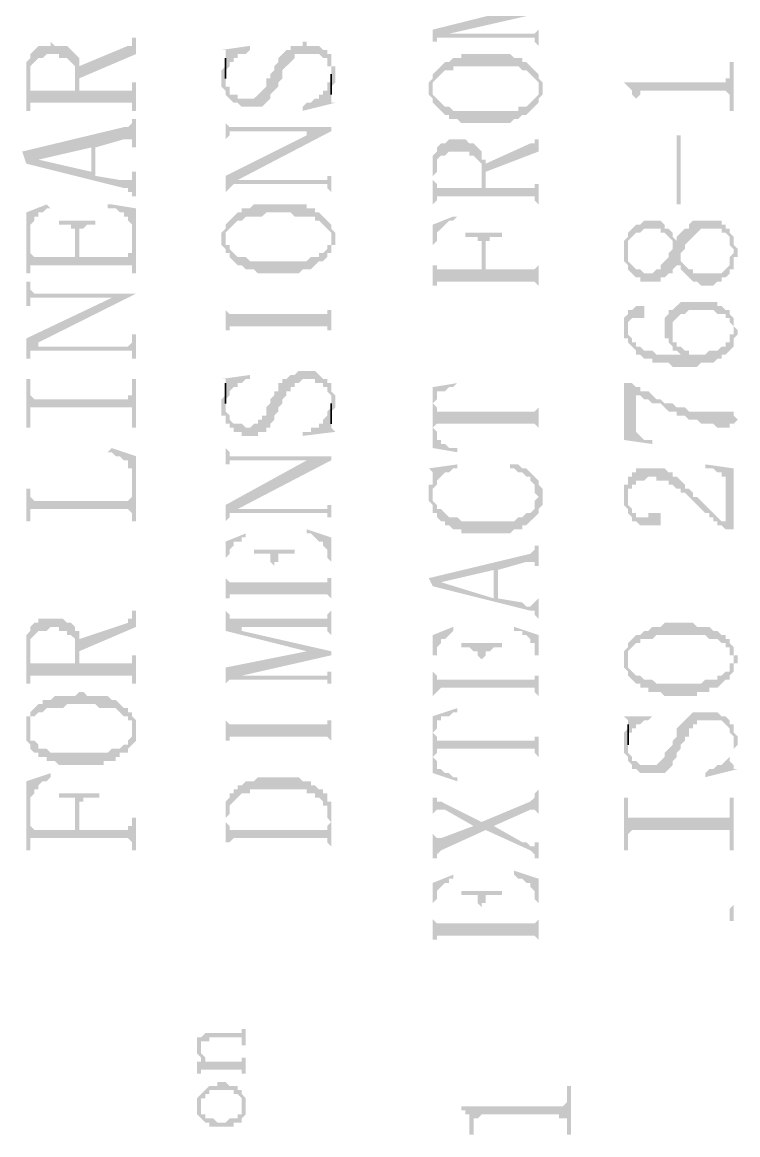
# Model space of a CAD drawing. Header units: inches. Extents: x 3613 to 8393, y -2205 to -794.
# Drawn here: x 5766.15 to 5774.1, y -1851.79 to -1839.43 of the extents above; entities that cross this region are included whole.
import ezdxf

# ---------------------------------------------------------------- set-up
doc = ezdxf.new("R2010")
doc.units = ezdxf.units.IN
doc.header["$MEASUREMENT"] = 0

msp = doc.modelspace()

# ---------------------------------------------------------------- hatches: boundary and pattern name
at = {"transparency": 33554559}
for points in [[(5770.713, -1839.512), (5770.713, -1839.692), (5770.713, -1839.647), (5770.758, -1839.647), (5770.758, -1839.602), (5770.804, -1839.602), (5770.894, -1839.557), (5771.887, -1839.331), (5771.616, -1839.286)], [(5770.804, -1839.602), (5771.842, -1839.602), (5771.842, -1839.647), (5771.842, -1839.647), (5771.887, -1839.692), (5771.887, -1839.467), (5771.887, -1839.512), (5771.887, -1839.512), (5771.842, -1839.557), (5770.894, -1839.557)], [(5766.2, -1840.008), (5766.2, -1840.414), (5766.245, -1840.414), (5766.245, -1839.963), (5766.245, -1839.918), (5766.29, -1839.873), (5766.29, -1839.873), (5766.335, -1839.828), (5766.381, -1839.828), (5766.426, -1839.783), (5766.561, -1839.783), (5766.561, -1839.828), (5766.651, -1839.828), (5766.696, -1839.873), (5766.696, -1839.873), (5766.742, -1839.918), (5766.742, -1840.189), (5766.787, -1839.828), (5766.742, -1839.783), (5766.742, -1839.783), (5766.696, -1839.738), (5766.696, -1839.738), (5766.651, -1839.692), (5766.516, -1839.692), (5766.471, -1839.647), (5766.471, -1839.692), (5766.335, -1839.692), (5766.29, -1839.738), (5766.29, -1839.738), (5766.245, -1839.783), (5766.245, -1839.828), (5766.2, -1839.873), (5766.2, -1839.963)], [(5766.787, -1839.918), (5766.787, -1840.053), (5767.419, -1839.783), (5767.419, -1839.602), (5767.373, -1839.602), (5767.373, -1839.647), (5767.373, -1839.692), (5767.328, -1839.692)], [(5768.366, -1840.053), (5768.366, -1840.144), (5768.412, -1840.189), (5768.412, -1840.234), (5768.412, -1840.234), (5768.457, -1840.279), (5768.457, -1840.279), (5768.502, -1840.324), (5768.547, -1840.324), (5768.592, -1840.369), (5768.818, -1840.369), (5768.863, -1840.324), (5768.863, -1840.324), (5768.908, -1840.279), (5768.908, -1840.234), (5768.953, -1840.189), (5768.953, -1840.189), (5768.998, -1840.144), (5768.998, -1840.099), (5769.043, -1840.053), (5769.043, -1839.963), (5769.088, -1839.918), (5769.088, -1839.918), (5769.134, -1839.873), (5769.134, -1839.873), (5769.179, -1839.828), (5769.179, -1839.783), (5769.45, -1839.783), (5769.495, -1839.828), (5769.54, -1839.828), (5769.54, -1839.918), (5769.585, -1839.918), (5769.585, -1840.189), (5769.585, -1840.144), (5769.585, -1840.144), (5769.63, -1840.099), (5769.63, -1840.008), (5769.63, -1839.918), (5769.585, -1839.918), (5769.585, -1839.783), (5769.54, -1839.783), (5769.54, -1839.738), (5769.495, -1839.738), (5769.45, -1839.692), (5769.314, -1839.692), (5769.314, -1839.647), (5769.269, -1839.647), (5769.269, -1839.692), (5769.134, -1839.692), (5769.134, -1839.738), (5769.088, -1839.738), (5769.043, -1839.783), (5769.043, -1839.783), (5768.998, -1839.828), (5768.998, -1839.873), (5768.953, -1839.918), (5768.953, -1839.963), (5768.908, -1840.008), (5768.908, -1840.053), (5768.863, -1840.053), (5768.863, -1840.144), (5768.818, -1840.189), (5768.818, -1840.189), (5768.773, -1840.234), (5768.773, -1840.234), (5768.727, -1840.279), (5768.547, -1840.279), (5768.547, -1840.234), (5768.457, -1840.234), (5768.457, -1840.144), (5768.412, -1840.144), (5768.412, -1839.873), (5768.412, -1839.918), (5768.412, -1839.918), (5768.366, -1839.963), (5768.366, -1840.008)], [(5768.366, -1839.738), (5768.412, -1839.738), (5768.412, -1839.783), (5768.412, -1839.963), (5768.457, -1839.918), (5768.457, -1839.873), (5768.502, -1839.873), (5768.502, -1839.828), (5768.547, -1839.828), (5768.547, -1839.783), (5768.637, -1839.783), (5768.682, -1839.738), (5768.682, -1839.692)], [(5766.245, -1840.369), (5766.245, -1840.324), (5767.373, -1840.324), (5767.373, -1840.414), (5767.419, -1840.414), (5767.419, -1840.099), (5767.373, -1840.099), (5767.373, -1840.144), (5767.373, -1840.189), (5766.787, -1840.189), (5766.787, -1839.918), (5766.787, -1839.828), (5766.742, -1840.189), (5766.245, -1840.189), (5766.245, -1840.053)], [(5770.713, -1840.008), (5770.713, -1840.189), (5770.713, -1840.144), (5770.713, -1840.099), (5770.758, -1840.053), (5770.758, -1840.053), (5770.804, -1840.008), (5770.804, -1840.008), (5770.849, -1839.963), (5770.939, -1839.963), (5770.939, -1839.918), (5771.661, -1839.918), (5771.706, -1839.963), (5771.751, -1839.963), (5771.796, -1840.008), (5771.796, -1840.008), (5771.842, -1840.053), (5771.842, -1840.053), (5771.887, -1840.099), (5771.887, -1840.189), (5771.887, -1840.008), (5771.842, -1839.963), (5771.842, -1839.963), (5771.796, -1839.918), (5771.796, -1839.918), (5771.751, -1839.873), (5771.706, -1839.873), (5771.706, -1839.828), (5771.616, -1839.828), (5771.571, -1839.783), (5771.029, -1839.783), (5771.029, -1839.828), (5770.939, -1839.828), (5770.894, -1839.873), (5770.849, -1839.873), (5770.804, -1839.918), (5770.804, -1839.918), (5770.758, -1839.963), (5770.758, -1839.963)], [(5772.834, -1840.099), (5772.834, -1840.099), (5772.88, -1840.144), (5772.88, -1840.144), (5772.925, -1840.189), (5772.925, -1840.234), (5772.925, -1840.234), (5772.97, -1840.279), (5772.97, -1840.414), (5772.97, -1840.279), (5773.015, -1840.234), (5773.015, -1840.189), (5773.963, -1840.189), (5774.008, -1840.234), (5774.008, -1840.414), (5774.053, -1840.414), (5774.053, -1839.873), (5774.008, -1839.873), (5774.008, -1839.963), (5774.008, -1840.053), (5773.963, -1840.053), (5773.963, -1840.099), (5773.918, -1840.099)], [(5770.668, -1840.189), (5770.668, -1840.234), (5770.713, -1840.279), (5770.713, -1840.324), (5770.758, -1840.369), (5770.758, -1840.369), (5770.804, -1840.414), (5770.804, -1840.414), (5770.849, -1840.46), (5770.894, -1840.46), (5770.894, -1840.505), (5770.984, -1840.505), (5771.029, -1840.55), (5771.571, -1840.55), (5771.616, -1840.505), (5771.661, -1840.505), (5771.706, -1840.46), (5771.751, -1840.46), (5771.796, -1840.414), (5771.796, -1840.414), (5771.842, -1840.369), (5771.842, -1840.369), (5771.887, -1840.324), (5771.887, -1840.279), (5771.887, -1840.279), (5771.932, -1840.234), (5771.932, -1840.189), (5771.932, -1840.099), (5771.887, -1840.053), (5771.887, -1840.008), (5771.887, -1840.189), (5771.887, -1840.234), (5771.842, -1840.279), (5771.842, -1840.279), (5771.796, -1840.324), (5771.796, -1840.324), (5771.751, -1840.369), (5771.661, -1840.369), (5771.661, -1840.414), (5770.939, -1840.414), (5770.894, -1840.369), (5770.849, -1840.369), (5770.804, -1840.324), (5770.804, -1840.324), (5770.758, -1840.279), (5770.758, -1840.279), (5770.713, -1840.234), (5770.713, -1840.189), (5770.713, -1840.008), (5770.713, -1840.053), (5770.713, -1840.053), (5770.668, -1840.099), (5770.668, -1840.144)], [(5769.269, -1840.369), (5769.269, -1840.414), (5769.63, -1840.324), (5769.585, -1840.324), (5769.585, -1840.279), (5769.585, -1840.099), (5769.54, -1840.099), (5769.54, -1840.189), (5769.495, -1840.189), (5769.495, -1840.234), (5769.45, -1840.234), (5769.45, -1840.279), (5769.404, -1840.279), (5769.359, -1840.324), (5769.314, -1840.324)], [(5766.155, -1840.866), (5766.2, -1841.001), (5766.335, -1840.956), (5766.922, -1840.821), (5766.922, -1841.091), (5766.967, -1840.821), (5767.283, -1840.73), (5767.373, -1840.73), (5767.373, -1840.821), (5767.419, -1840.821), (5767.419, -1840.505), (5767.373, -1840.505), (5767.373, -1840.55), (5767.373, -1840.55), (5767.328, -1840.595), (5767.283, -1840.595)], [(5768.412, -1840.505), (5768.412, -1840.776), (5768.412, -1840.73), (5768.457, -1840.685), (5768.457, -1840.64), (5769.314, -1840.64), (5769.314, -1840.685), (5769.585, -1840.64), (5769.585, -1840.595), (5768.457, -1840.595), (5768.412, -1840.55)], [(5768.412, -1841.137), (5768.412, -1841.362), (5768.412, -1841.317), (5768.457, -1841.272), (5768.457, -1841.272), (5768.502, -1841.227), (5768.547, -1841.182), (5769.585, -1840.64), (5769.314, -1840.685)], [(5771.3, -1841.001), (5771.3, -1841.091), (5771.887, -1840.866), (5771.887, -1840.685), (5771.887, -1840.73), (5771.842, -1840.73), (5771.842, -1840.776), (5771.796, -1840.776)], [(5773.466, -1841.453), (5773.466, -1840.685), (5773.421, -1840.685), (5773.421, -1841.453)], [(5766.2, -1841.001), (5767.283, -1841.272), (5767.328, -1841.272), (5767.328, -1841.317), (5767.373, -1841.317), (5767.373, -1841.362), (5767.419, -1841.362), (5767.419, -1841.091), (5767.373, -1841.091), (5767.373, -1841.137), (5767.373, -1841.182), (5767.238, -1841.182), (5766.967, -1841.137), (5766.967, -1840.821), (5766.922, -1841.091), (5766.335, -1840.956), (5766.335, -1840.956)], [(5770.713, -1841.091), (5770.713, -1841.453), (5770.713, -1841.137), (5770.758, -1841.091), (5770.758, -1841.001), (5770.758, -1840.956), (5770.804, -1840.911), (5770.849, -1840.911), (5770.894, -1840.866), (5771.119, -1840.866), (5771.119, -1840.911), (5771.165, -1840.911), (5771.21, -1840.956), (5771.21, -1840.956), (5771.255, -1841.001), (5771.255, -1841.046), (5771.255, -1841.272), (5771.255, -1840.866), (5771.21, -1840.821), (5771.21, -1840.821), (5771.165, -1840.776), (5771.119, -1840.776), (5771.074, -1840.73), (5770.894, -1840.73), (5770.849, -1840.776), (5770.804, -1840.776), (5770.758, -1840.821), (5770.758, -1840.866), (5770.713, -1840.911), (5770.713, -1841.046)], [(5770.713, -1841.453), (5770.758, -1841.407), (5770.758, -1841.362), (5771.842, -1841.362), (5771.842, -1841.407), (5771.842, -1841.407), (5771.887, -1841.453), (5771.887, -1841.182), (5771.887, -1841.227), (5771.842, -1841.227), (5771.842, -1841.272), (5771.3, -1841.272), (5771.3, -1840.956), (5771.255, -1840.956), (5771.255, -1840.911), (5771.255, -1841.272), (5770.758, -1841.272), (5770.758, -1841.227), (5770.758, -1841.227), (5770.713, -1841.182), (5770.713, -1841.137)], [(5768.502, -1841.227), (5769.54, -1841.227), (5769.54, -1841.272), (5769.54, -1841.272), (5769.585, -1841.317), (5769.585, -1841.362), (5769.585, -1841.091), (5769.585, -1841.137), (5769.54, -1841.137), (5769.54, -1841.182), (5768.547, -1841.182)], [(5766.2, -1841.543), (5766.2, -1842.22), (5766.245, -1842.22), (5766.245, -1841.768), (5766.245, -1841.678), (5766.29, -1841.633), (5766.29, -1841.588), (5766.335, -1841.588), (5766.335, -1841.543), (5766.381, -1841.543), (5766.426, -1841.498), (5766.471, -1841.498), (5766.426, -1841.453)], [(5767.103, -1841.453), (5767.103, -1841.498), (5767.193, -1841.498), (5767.238, -1841.543), (5767.283, -1841.543), (5767.283, -1841.588), (5767.328, -1841.588), (5767.328, -1841.633), (5767.373, -1841.678), (5767.373, -1842.22), (5767.419, -1842.22), (5767.419, -1841.498), (5767.148, -1841.453)], [(5768.412, -1841.678), (5768.412, -1841.814), (5768.412, -1841.768), (5768.412, -1841.768), (5768.457, -1841.723), (5768.457, -1841.723), (5768.502, -1841.678), (5768.502, -1841.678), (5768.547, -1841.633), (5768.592, -1841.633), (5768.637, -1841.588), (5768.818, -1841.588), (5768.863, -1841.543), (5769.134, -1841.543), (5769.179, -1841.588), (5769.404, -1841.588), (5769.404, -1841.633), (5769.45, -1841.633), (5769.495, -1841.678), (5769.495, -1841.678), (5769.54, -1841.723), (5769.54, -1841.723), (5769.585, -1841.768), (5769.585, -1841.814), (5769.585, -1841.678), (5769.54, -1841.633), (5769.54, -1841.633), (5769.495, -1841.588), (5769.495, -1841.588), (5769.45, -1841.543), (5769.404, -1841.543), (5769.404, -1841.498), (5769.314, -1841.498), (5769.314, -1841.453), (5768.727, -1841.453), (5768.682, -1841.498), (5768.592, -1841.498), (5768.592, -1841.543), (5768.547, -1841.543), (5768.502, -1841.588), (5768.502, -1841.588), (5768.457, -1841.633), (5768.457, -1841.633)], [(5766.561, -1841.633), (5766.561, -1841.678), (5766.696, -1841.678), (5766.696, -1841.723), (5766.742, -1841.723), (5766.742, -1842.039), (5766.787, -1841.814), (5766.787, -1841.723), (5766.832, -1841.723), (5766.877, -1841.678), (5766.967, -1841.678), (5766.967, -1841.633)], [(5768.366, -1841.814), (5768.366, -1841.904), (5768.412, -1841.949), (5768.412, -1841.994), (5768.457, -1841.994), (5768.457, -1842.039), (5768.502, -1842.084), (5768.502, -1842.084), (5768.547, -1842.13), (5768.592, -1842.13), (5768.637, -1842.175), (5768.727, -1842.175), (5768.773, -1842.22), (5769.224, -1842.22), (5769.269, -1842.175), (5769.359, -1842.175), (5769.404, -1842.13), (5769.404, -1842.13), (5769.45, -1842.084), (5769.495, -1842.084), (5769.54, -1842.039), (5769.54, -1841.994), (5769.585, -1841.994), (5769.585, -1841.904), (5769.63, -1841.904), (5769.63, -1841.814), (5769.63, -1841.768), (5769.585, -1841.723), (5769.585, -1841.678), (5769.585, -1841.859), (5769.585, -1841.904), (5769.54, -1841.904), (5769.54, -1841.949), (5769.495, -1841.994), (5769.45, -1841.994), (5769.45, -1842.039), (5769.359, -1842.039), (5769.314, -1842.084), (5768.682, -1842.084), (5768.637, -1842.039), (5768.547, -1842.039), (5768.502, -1841.994), (5768.502, -1841.994), (5768.457, -1841.949), (5768.457, -1841.904), (5768.412, -1841.904), (5768.412, -1841.678), (5768.412, -1841.723), (5768.366, -1841.768)], [(5770.713, -1841.678), (5770.713, -1842.4), (5770.713, -1841.904), (5770.713, -1841.904), (5770.758, -1841.859), (5770.758, -1841.768), (5770.804, -1841.723), (5770.804, -1841.723), (5770.849, -1841.678), (5770.849, -1841.678), (5770.894, -1841.633), (5770.939, -1841.633), (5770.984, -1841.588), (5770.939, -1841.588)], [(5772.834, -1841.949), (5772.834, -1842.084), (5772.834, -1842.084), (5772.88, -1842.13), (5772.88, -1842.175), (5772.88, -1842.175), (5772.925, -1842.22), (5772.925, -1842.22), (5772.97, -1842.265), (5773.015, -1842.265), (5773.015, -1842.31), (5773.241, -1842.31), (5773.241, -1842.265), (5773.286, -1842.265), (5773.331, -1842.22), (5773.376, -1842.22), (5773.376, -1842.175), (5773.421, -1842.13), (5773.421, -1842.084), (5773.421, -1842.13), (5773.466, -1842.13), (5773.466, -1841.994), (5773.511, -1841.949), (5773.511, -1841.904), (5773.557, -1841.859), (5773.557, -1841.859), (5773.602, -1841.814), (5773.602, -1841.814), (5773.647, -1841.768), (5773.647, -1841.768), (5773.692, -1841.723), (5773.918, -1841.723), (5773.918, -1841.768), (5773.963, -1841.768), (5774.008, -1841.814), (5774.008, -1841.904), (5774.053, -1841.949), (5774.053, -1842.175), (5774.053, -1842.039), (5774.098, -1842.039), (5774.098, -1841.949), (5774.053, -1841.904), (5774.053, -1841.814), (5774.053, -1841.814), (5774.008, -1841.768), (5774.008, -1841.723), (5773.963, -1841.723), (5773.963, -1841.678), (5773.918, -1841.678), (5773.918, -1841.633), (5773.602, -1841.633), (5773.557, -1841.678), (5773.557, -1841.723), (5773.511, -1841.723), (5773.466, -1841.768), (5773.466, -1841.768), (5773.421, -1841.814), (5773.421, -1841.859), (5773.421, -1841.859), (5773.376, -1841.814), (5773.376, -1841.904), (5773.376, -1841.949), (5773.331, -1841.994), (5773.331, -1842.039), (5773.331, -1842.039), (5773.286, -1842.084), (5773.286, -1842.084), (5773.241, -1842.13), (5773.241, -1842.175), (5773.196, -1842.175), (5773.15, -1842.22), (5773.06, -1842.22), (5773.015, -1842.175), (5772.97, -1842.175), (5772.925, -1842.13), (5772.925, -1842.13), (5772.88, -1842.084), (5772.88, -1841.768), (5772.88, -1841.814), (5772.834, -1841.859), (5772.834, -1841.904), (5772.834, -1841.904)], [(5772.88, -1841.768), (5772.88, -1841.949), (5772.88, -1841.859), (5772.925, -1841.814), (5772.925, -1841.814), (5772.97, -1841.768), (5773.015, -1841.768), (5773.06, -1841.723), (5773.241, -1841.723), (5773.241, -1841.768), (5773.286, -1841.768), (5773.331, -1841.814), (5773.331, -1841.814), (5773.376, -1841.859), (5773.376, -1841.904), (5773.376, -1841.768), (5773.376, -1841.768), (5773.331, -1841.723), (5773.286, -1841.723), (5773.286, -1841.678), (5773.286, -1841.678), (5773.241, -1841.633), (5773.06, -1841.633), (5773.015, -1841.678), (5772.97, -1841.678), (5772.925, -1841.723), (5772.925, -1841.723)], [(5766.245, -1842.22), (5766.245, -1842.13), (5767.373, -1842.13), (5767.373, -1842.175), (5767.373, -1841.949), (5767.373, -1841.994), (5767.328, -1841.994), (5767.328, -1842.039), (5766.787, -1842.039), (5766.787, -1841.814), (5766.742, -1842.039), (5766.29, -1842.039), (5766.245, -1841.994), (5766.245, -1841.768)], [(5771.074, -1841.768), (5771.074, -1841.814), (5771.21, -1841.814), (5771.21, -1841.859), (5771.255, -1841.859), (5771.255, -1842.175), (5771.3, -1841.949), (5771.3, -1841.859), (5771.345, -1841.859), (5771.345, -1841.814), (5771.48, -1841.814), (5771.48, -1841.768)], [(5770.713, -1842.355), (5770.758, -1842.355), (5770.758, -1842.31), (5771.842, -1842.31), (5771.887, -1842.355), (5771.887, -1842.4), (5771.887, -1842.084), (5771.887, -1842.13), (5771.887, -1842.13), (5771.842, -1842.175), (5771.3, -1842.175), (5771.3, -1841.949), (5771.255, -1842.175), (5770.758, -1842.175), (5770.758, -1842.13), (5770.713, -1842.13), (5770.713, -1841.904)], [(5773.466, -1842.13), (5773.466, -1842.175), (5773.511, -1842.22), (5773.511, -1842.22), (5773.557, -1842.265), (5773.557, -1842.265), (5773.602, -1842.31), (5773.647, -1842.31), (5773.692, -1842.355), (5773.827, -1842.355), (5773.873, -1842.31), (5773.918, -1842.31), (5773.918, -1842.265), (5773.963, -1842.265), (5774.008, -1842.22), (5774.008, -1842.175), (5774.053, -1842.175), (5774.053, -1841.994), (5774.053, -1841.994), (5774.008, -1842.039), (5774.008, -1842.13), (5774.008, -1842.13), (5773.963, -1842.175), (5773.963, -1842.175), (5773.918, -1842.22), (5773.602, -1842.22), (5773.602, -1842.175), (5773.557, -1842.175), (5773.511, -1842.13), (5773.511, -1842.13), (5773.466, -1842.084), (5773.466, -1842.084)], [(5766.2, -1842.31), (5766.2, -1842.581), (5766.245, -1842.581), (5766.245, -1842.491), (5767.148, -1842.491), (5767.419, -1842.445), (5766.29, -1842.445), (5766.245, -1842.4), (5766.245, -1842.31)], [(5766.2, -1842.942), (5766.2, -1843.168), (5766.245, -1843.168), (5766.245, -1843.122), (5766.245, -1843.077), (5766.29, -1843.077), (5766.335, -1842.987), (5767.419, -1842.445), (5767.148, -1842.491)], [(5768.412, -1842.445), (5768.412, -1843.032), (5768.412, -1842.852), (5768.457, -1842.852), (5768.457, -1842.806), (5769.54, -1842.806), (5769.54, -1842.852), (5769.585, -1842.852), (5769.585, -1843.032), (5769.585, -1842.445), (5769.585, -1842.626), (5769.54, -1842.626), (5769.54, -1842.671), (5768.457, -1842.671), (5768.412, -1842.626)], [(5773.286, -1842.852), (5773.286, -1842.942), (5773.331, -1842.942), (5773.331, -1842.987), (5773.331, -1842.987), (5773.376, -1843.032), (5773.376, -1842.761), (5773.376, -1842.761), (5773.421, -1842.716), (5773.421, -1842.716), (5773.466, -1842.671), (5773.511, -1842.671), (5773.557, -1842.626), (5773.827, -1842.626), (5773.873, -1842.671), (5773.963, -1842.671), (5773.963, -1842.716), (5774.008, -1842.716), (5774.008, -1842.761), (5774.008, -1842.761), (5774.053, -1842.806), (5774.053, -1843.032), (5774.053, -1842.987), (5774.053, -1842.942), (5774.098, -1842.897), (5774.098, -1842.852), (5774.098, -1842.852), (5774.053, -1842.806), (5774.053, -1842.716), (5774.053, -1842.716), (5774.008, -1842.671), (5774.008, -1842.626), (5773.963, -1842.626), (5773.918, -1842.581), (5773.873, -1842.581), (5773.873, -1842.536), (5773.466, -1842.536), (5773.421, -1842.581), (5773.421, -1842.581), (5773.376, -1842.626), (5773.331, -1842.626), (5773.331, -1842.671), (5773.331, -1842.671), (5773.286, -1842.716), (5773.286, -1842.806)], [(5772.834, -1842.806), (5772.834, -1842.852), (5772.834, -1842.942), (5772.88, -1842.942), (5772.88, -1842.987), (5772.925, -1843.032), (5772.925, -1843.032), (5772.97, -1843.077), (5772.97, -1843.122), (5773.015, -1843.122), (5773.06, -1843.168), (5773.15, -1843.168), (5773.15, -1843.213), (5773.331, -1843.213), (5773.376, -1843.258), (5773.647, -1843.258), (5773.692, -1843.213), (5773.827, -1843.213), (5773.873, -1843.168), (5773.918, -1843.168), (5773.918, -1843.122), (5773.963, -1843.122), (5774.008, -1843.077), (5774.008, -1843.077), (5774.053, -1843.032), (5774.053, -1842.852), (5774.053, -1842.897), (5774.008, -1842.897), (5774.008, -1842.987), (5773.963, -1842.987), (5773.963, -1843.032), (5773.918, -1843.032), (5773.873, -1843.077), (5773.782, -1843.077), (5773.737, -1843.122), (5773.557, -1843.122), (5773.557, -1843.077), (5773.511, -1843.077), (5773.466, -1843.122), (5773.196, -1843.122), (5773.15, -1843.077), (5773.06, -1843.077), (5773.015, -1843.032), (5772.97, -1843.032), (5772.97, -1842.987), (5772.925, -1842.987), (5772.925, -1842.942), (5772.88, -1842.897), (5772.88, -1842.671), (5772.834, -1842.716), (5772.834, -1842.761)], [(5772.88, -1842.671), (5772.88, -1842.806), (5772.88, -1842.761), (5772.88, -1842.761), (5772.925, -1842.716), (5773.06, -1842.716), (5773.06, -1842.671), (5773.06, -1842.581), (5772.97, -1842.581), (5772.925, -1842.626), (5772.88, -1842.626)], [(5766.29, -1843.077), (5767.373, -1843.077), (5767.373, -1843.168), (5767.419, -1843.168), (5767.419, -1842.897), (5767.373, -1842.897), (5767.373, -1842.987), (5767.373, -1842.987), (5767.328, -1843.032), (5766.335, -1843.032), (5766.335, -1842.987)], [(5773.376, -1843.032), (5773.376, -1843.077), (5773.421, -1843.077), (5773.466, -1843.122), (5773.511, -1843.077), (5773.466, -1843.032), (5773.421, -1843.032), (5773.421, -1842.987), (5773.376, -1842.987), (5773.376, -1842.897), (5773.376, -1842.852)], [(5768.366, -1843.664), (5768.366, -1843.799), (5768.412, -1843.799), (5768.412, -1843.89), (5768.457, -1843.89), (5768.457, -1843.935), (5768.502, -1843.935), (5768.502, -1843.98), (5768.592, -1843.98), (5768.592, -1844.025), (5768.773, -1844.025), (5768.773, -1843.98), (5768.863, -1843.98), (5768.863, -1843.935), (5768.908, -1843.935), (5768.908, -1843.89), (5768.908, -1843.89), (5768.953, -1843.845), (5768.953, -1843.799), (5768.998, -1843.754), (5768.998, -1843.709), (5769.043, -1843.664), (5769.043, -1843.619), (5769.088, -1843.574), (5769.088, -1843.529), (5769.134, -1843.529), (5769.134, -1843.483), (5769.179, -1843.483), (5769.179, -1843.438), (5769.224, -1843.438), (5769.269, -1843.393), (5769.404, -1843.393), (5769.404, -1843.438), (5769.495, -1843.438), (5769.495, -1843.483), (5769.54, -1843.483), (5769.54, -1843.529), (5769.54, -1843.529), (5769.585, -1843.574), (5769.585, -1843.845), (5769.585, -1843.754), (5769.63, -1843.709), (5769.63, -1843.664), (5769.63, -1843.574), (5769.585, -1843.529), (5769.585, -1843.483), (5769.585, -1843.438), (5769.54, -1843.438), (5769.54, -1843.393), (5769.495, -1843.393), (5769.45, -1843.348), (5769.45, -1843.348), (5769.404, -1843.303), (5769.224, -1843.303), (5769.179, -1843.348), (5769.134, -1843.348), (5769.088, -1843.393), (5769.043, -1843.393), (5769.043, -1843.438), (5768.998, -1843.438), (5768.998, -1843.529), (5768.953, -1843.529), (5768.953, -1843.574), (5768.908, -1843.619), (5768.908, -1843.664), (5768.863, -1843.709), (5768.863, -1843.799), (5768.818, -1843.799), (5768.818, -1843.845), (5768.773, -1843.845), (5768.773, -1843.89), (5768.727, -1843.89), (5768.682, -1843.935), (5768.637, -1843.935), (5768.592, -1843.89), (5768.502, -1843.89), (5768.457, -1843.845), (5768.457, -1843.799), (5768.412, -1843.754), (5768.412, -1843.483), (5768.412, -1843.574), (5768.366, -1843.619), (5768.366, -1843.619)], [(5766.2, -1843.393), (5766.2, -1843.935), (5766.245, -1843.935), (5766.245, -1843.709), (5767.373, -1843.709), (5767.373, -1843.935), (5767.419, -1843.935), (5767.419, -1843.393), (5767.373, -1843.393), (5767.373, -1843.529), (5767.373, -1843.574), (5767.328, -1843.574), (5767.328, -1843.619), (5766.29, -1843.619), (5766.245, -1843.574), (5766.245, -1843.393)], [(5768.366, -1843.393), (5768.412, -1843.393), (5768.412, -1843.438), (5768.412, -1843.619), (5768.457, -1843.574), (5768.457, -1843.529), (5768.457, -1843.529), (5768.502, -1843.483), (5768.547, -1843.483), (5768.547, -1843.438), (5768.592, -1843.438), (5768.637, -1843.393), (5768.682, -1843.393), (5768.682, -1843.348)], [(5770.713, -1843.483), (5770.713, -1843.664), (5770.713, -1843.664), (5770.758, -1843.619), (5770.758, -1843.574), (5770.758, -1843.529), (5770.849, -1843.529), (5770.894, -1843.483), (5770.939, -1843.483), (5770.984, -1843.438), (5770.984, -1843.438)], [(5770.713, -1843.483), (5770.713, -1844.16), (5770.984, -1844.206), (5770.984, -1844.16), (5770.894, -1844.16), (5770.849, -1844.115), (5770.804, -1844.115), (5770.804, -1844.07), (5770.758, -1844.07), (5770.758, -1843.98), (5770.713, -1843.935), (5770.713, -1843.664)], [(5772.834, -1843.438), (5772.834, -1844.07), (5773.15, -1844.115), (5773.15, -1844.07), (5773.06, -1844.07), (5773.015, -1844.025), (5773.015, -1844.025), (5772.97, -1843.98), (5772.97, -1843.529), (5772.925, -1843.438), (5772.88, -1843.438)], [(5772.925, -1843.438), (5772.97, -1843.529), (5772.97, -1843.574), (5773.015, -1843.574), (5773.06, -1843.619), (5773.105, -1843.619), (5773.15, -1843.664), (5773.241, -1843.664), (5773.286, -1843.709), (5773.286, -1843.709), (5773.331, -1843.754), (5773.421, -1843.754), (5773.421, -1843.799), (5773.511, -1843.799), (5773.557, -1843.845), (5773.647, -1843.845), (5773.692, -1843.89), (5773.827, -1843.89), (5773.873, -1843.935), (5774.008, -1843.935), (5774.008, -1843.89), (5774.053, -1843.89), (5774.098, -1843.845), (5774.053, -1843.799), (5774.053, -1843.754), (5773.557, -1843.754), (5773.511, -1843.709), (5773.421, -1843.709), (5773.376, -1843.664), (5773.286, -1843.664), (5773.241, -1843.619), (5773.196, -1843.619), (5773.15, -1843.574), (5773.15, -1843.574), (5773.105, -1843.529), (5773.015, -1843.529), (5773.015, -1843.483), (5772.97, -1843.483)], [(5770.713, -1843.664), (5770.713, -1843.935), (5770.758, -1843.89), (5771.842, -1843.89), (5771.887, -1843.935), (5771.887, -1844.025), (5771.887, -1843.619), (5771.887, -1843.709), (5771.887, -1843.709), (5771.842, -1843.754), (5770.758, -1843.754), (5770.758, -1843.709)], [(5769.269, -1843.98), (5769.269, -1844.025), (5769.63, -1843.98), (5769.585, -1843.935), (5769.585, -1843.709), (5769.54, -1843.754), (5769.54, -1843.799), (5769.54, -1843.799), (5769.495, -1843.845), (5769.495, -1843.89), (5769.45, -1843.89), (5769.45, -1843.935), (5769.359, -1843.935), (5769.359, -1843.98), (5769.314, -1843.98)], [(5767.103, -1844.206), (5767.148, -1844.206), (5767.193, -1844.251), (5767.238, -1844.251), (5767.283, -1844.296), (5767.328, -1844.296), (5767.328, -1844.386), (5767.373, -1844.386), (5767.373, -1844.973), (5767.419, -1844.973), (5767.419, -1844.251), (5767.148, -1844.16)], [(5768.412, -1844.115), (5768.412, -1844.431), (5768.412, -1844.341), (5768.457, -1844.341), (5768.457, -1844.296), (5769.585, -1844.296), (5769.585, -1844.251), (5768.457, -1844.251), (5768.457, -1844.206), (5768.457, -1844.206), (5768.412, -1844.16)], [(5768.412, -1844.792), (5768.412, -1845.018), (5768.412, -1844.973), (5768.457, -1844.928), (5768.457, -1844.883), (5768.502, -1844.883), (5768.547, -1844.837), (5769.585, -1844.296), (5769.314, -1844.296)], [(5770.668, -1844.386), (5770.668, -1844.386), (5770.713, -1844.431), (5770.713, -1844.837), (5770.713, -1844.612), (5770.758, -1844.567), (5770.758, -1844.522), (5770.758, -1844.522), (5770.804, -1844.476), (5770.804, -1844.476), (5770.849, -1844.431), (5770.894, -1844.431), (5770.939, -1844.386), (5770.984, -1844.386), (5770.984, -1844.341)], [(5771.571, -1844.386), (5771.616, -1844.386), (5771.661, -1844.431), (5771.706, -1844.431), (5771.751, -1844.476), (5771.796, -1844.476), (5771.796, -1844.522), (5771.842, -1844.567), (5771.842, -1844.657), (5771.887, -1844.702), (5771.887, -1844.522), (5771.842, -1844.476), (5771.842, -1844.476), (5771.796, -1844.431), (5771.796, -1844.431), (5771.751, -1844.386), (5771.706, -1844.386), (5771.661, -1844.341), (5771.571, -1844.341)], [(5772.834, -1844.702), (5772.834, -1844.747), (5772.834, -1844.792), (5772.88, -1844.837), (5772.88, -1844.883), (5772.88, -1844.702), (5772.88, -1844.612), (5772.925, -1844.612), (5772.925, -1844.567), (5772.97, -1844.567), (5772.97, -1844.522), (5773.06, -1844.522), (5773.105, -1844.476), (5773.196, -1844.476), (5773.196, -1844.522), (5773.331, -1844.522), (5773.331, -1844.567), (5773.376, -1844.567), (5773.421, -1844.612), (5773.466, -1844.612), (5773.466, -1844.657), (5773.511, -1844.657), (5773.557, -1844.702), (5773.557, -1844.702), (5773.602, -1844.747), (5773.647, -1844.792), (5773.647, -1844.792), (5773.692, -1844.837), (5773.692, -1844.837), (5773.737, -1844.883), (5773.782, -1844.883), (5773.782, -1844.928), (5773.827, -1844.928), (5773.827, -1844.973), (5773.873, -1844.973), (5773.873, -1845.018), (5773.918, -1845.018), (5773.963, -1845.063), (5773.963, -1844.973), (5773.918, -1844.973), (5773.873, -1844.928), (5773.873, -1844.928), (5773.827, -1844.883), (5773.782, -1844.837), (5773.782, -1844.837), (5773.737, -1844.792), (5773.737, -1844.792), (5773.692, -1844.747), (5773.692, -1844.747), (5773.647, -1844.702), (5773.602, -1844.702), (5773.602, -1844.657), (5773.557, -1844.612), (5773.511, -1844.612), (5773.511, -1844.567), (5773.466, -1844.522), (5773.466, -1844.522), (5773.421, -1844.476), (5773.376, -1844.476), (5773.376, -1844.431), (5773.331, -1844.431), (5773.286, -1844.386), (5772.97, -1844.386), (5772.97, -1844.431), (5772.925, -1844.431), (5772.925, -1844.476), (5772.88, -1844.476), (5772.88, -1844.567), (5772.834, -1844.567), (5772.834, -1844.657)], [(5773.737, -1844.341), (5773.737, -1844.386), (5773.827, -1844.386), (5773.873, -1844.431), (5773.918, -1844.431), (5773.918, -1844.476), (5773.963, -1844.476), (5773.963, -1845.063), (5774.053, -1845.063), (5774.053, -1844.386)], [(5770.668, -1844.657), (5770.668, -1844.747), (5770.713, -1844.792), (5770.713, -1844.837), (5770.713, -1844.476), (5770.713, -1844.567), (5770.668, -1844.567), (5770.668, -1844.612)], [(5770.713, -1844.837), (5770.713, -1844.883), (5770.758, -1844.883), (5770.758, -1844.928), (5770.804, -1844.973), (5770.849, -1844.973), (5770.849, -1845.018), (5770.894, -1845.018), (5770.939, -1845.063), (5771.029, -1845.063), (5771.029, -1845.108), (5771.571, -1845.108), (5771.616, -1845.063), (5771.706, -1845.063), (5771.706, -1845.018), (5771.751, -1845.018), (5771.796, -1844.973), (5771.796, -1844.973), (5771.842, -1844.928), (5771.842, -1844.928), (5771.887, -1844.883), (5771.887, -1844.837), (5771.932, -1844.792), (5771.932, -1844.747), (5771.932, -1844.702), (5771.932, -1844.612), (5771.887, -1844.567), (5771.887, -1844.522), (5771.887, -1844.702), (5771.887, -1844.702), (5771.842, -1844.747), (5771.842, -1844.792), (5771.842, -1844.837), (5771.796, -1844.883), (5771.751, -1844.883), (5771.706, -1844.928), (5771.661, -1844.928), (5771.616, -1844.973), (5771.029, -1844.973), (5770.984, -1844.928), (5770.894, -1844.928), (5770.849, -1844.883), (5770.849, -1844.883), (5770.804, -1844.837), (5770.758, -1844.837), (5770.758, -1844.792), (5770.758, -1844.792), (5770.713, -1844.747), (5770.713, -1844.702), (5770.713, -1844.702)], [(5766.2, -1844.612), (5766.2, -1844.973), (5766.245, -1844.973), (5766.245, -1844.883), (5766.245, -1844.837), (5767.328, -1844.837), (5767.373, -1844.883), (5767.373, -1844.928), (5767.373, -1844.657), (5767.373, -1844.702), (5767.373, -1844.702), (5767.328, -1844.747), (5766.29, -1844.747), (5766.245, -1844.702), (5766.245, -1844.612)], [(5768.502, -1844.883), (5769.54, -1844.883), (5769.54, -1844.928), (5769.585, -1844.928), (5769.585, -1845.018), (5769.585, -1844.702), (5769.585, -1844.792), (5769.54, -1844.792), (5769.54, -1844.837), (5768.547, -1844.837)], [(5772.88, -1844.883), (5772.88, -1844.883), (5772.925, -1844.928), (5772.925, -1844.973), (5772.97, -1844.973), (5773.015, -1845.018), (5773.241, -1845.018), (5773.241, -1844.928), (5773.241, -1844.883), (5773.105, -1844.883), (5773.105, -1844.928), (5772.97, -1844.928), (5772.97, -1844.883), (5772.925, -1844.883), (5772.925, -1844.837), (5772.925, -1844.837), (5772.88, -1844.792), (5772.88, -1844.702)], [(5768.412, -1845.199), (5768.412, -1845.875), (5768.412, -1845.379), (5768.412, -1845.379), (5768.457, -1845.334), (5768.457, -1845.289), (5768.502, -1845.244), (5768.502, -1845.199), (5768.592, -1845.199), (5768.592, -1845.153), (5768.637, -1845.153), (5768.637, -1845.108)], [(5769.314, -1845.108), (5769.359, -1845.108), (5769.404, -1845.153), (5769.404, -1845.153), (5769.45, -1845.199), (5769.495, -1845.199), (5769.495, -1845.244), (5769.495, -1845.244), (5769.54, -1845.289), (5769.54, -1845.379), (5769.585, -1845.424), (5769.585, -1845.875), (5769.585, -1845.153), (5769.314, -1845.063)], [(5770.668, -1845.605), (5770.713, -1845.695), (5770.804, -1845.65), (5771.39, -1845.514), (5771.39, -1845.83), (5771.435, -1845.514), (5771.751, -1845.424), (5771.842, -1845.424), (5771.842, -1845.469), (5771.887, -1845.469), (5771.887, -1845.514), (5771.887, -1845.199), (5771.887, -1845.244), (5771.842, -1845.244), (5771.842, -1845.289), (5771.842, -1845.289), (5771.796, -1845.334)], [(5768.412, -1845.83), (5768.457, -1845.83), (5768.457, -1845.785), (5769.54, -1845.785), (5769.585, -1845.83), (5769.585, -1845.605), (5769.54, -1845.605), (5769.54, -1845.65), (5768.953, -1845.65), (5768.953, -1845.469), (5768.953, -1845.65), (5768.457, -1845.65), (5768.412, -1845.605), (5768.412, -1845.379)], [(5768.727, -1845.289), (5768.727, -1845.334), (5768.908, -1845.334), (5768.908, -1845.424), (5768.953, -1845.469), (5768.953, -1845.65), (5768.953, -1845.424), (5768.998, -1845.424), (5768.998, -1845.334), (5769.179, -1845.334), (5769.179, -1845.289)], [(5770.713, -1845.695), (5771.796, -1845.966), (5771.842, -1845.966), (5771.842, -1846.011), (5771.842, -1846.011), (5771.887, -1846.056), (5771.887, -1845.83), (5771.887, -1845.83), (5771.842, -1845.875), (5771.842, -1845.875), (5771.796, -1845.921), (5771.751, -1845.921), (5771.706, -1845.875), (5771.435, -1845.83), (5771.435, -1845.514), (5771.39, -1845.83), (5770.804, -1845.65), (5770.804, -1845.65)], [(5766.787, -1846.282), (5766.787, -1846.417), (5767.419, -1846.146), (5767.419, -1845.966), (5767.373, -1845.966), (5767.373, -1846.011), (5767.373, -1846.056), (5767.328, -1846.056), (5767.328, -1846.101)], [(5768.412, -1845.966), (5768.412, -1846.191), (5769.314, -1846.417), (5769.314, -1846.417), (5769.585, -1846.462), (5769.585, -1846.417), (5768.592, -1846.191), (5768.592, -1846.146), (5768.502, -1846.056), (5768.457, -1846.056), (5768.457, -1846.011), (5768.457, -1846.011), (5768.412, -1845.966)], [(5768.502, -1846.056), (5768.592, -1846.146), (5769.54, -1846.146), (5769.54, -1846.191), (5769.54, -1846.191), (5769.585, -1846.237), (5769.585, -1845.966), (5769.585, -1845.966), (5769.54, -1846.011), (5769.54, -1846.056), (5769.495, -1846.056)], [(5766.2, -1846.372), (5766.2, -1846.778), (5766.245, -1846.778), (5766.245, -1846.327), (5766.245, -1846.282), (5766.29, -1846.237), (5766.29, -1846.237), (5766.335, -1846.191), (5766.426, -1846.191), (5766.471, -1846.146), (5766.561, -1846.146), (5766.561, -1846.191), (5766.651, -1846.191), (5766.651, -1846.237), (5766.696, -1846.237), (5766.742, -1846.282), (5766.742, -1846.552), (5766.787, -1846.191), (5766.742, -1846.191), (5766.742, -1846.146), (5766.696, -1846.101), (5766.651, -1846.101), (5766.606, -1846.056), (5766.335, -1846.056), (5766.335, -1846.101), (5766.29, -1846.101), (5766.245, -1846.146), (5766.245, -1846.191), (5766.2, -1846.237), (5766.2, -1846.282), (5766.2, -1846.327)], [(5770.713, -1846.237), (5770.713, -1846.959), (5770.713, -1846.462), (5770.758, -1846.462), (5770.758, -1846.372), (5770.758, -1846.372), (5770.804, -1846.327), (5770.804, -1846.282), (5770.849, -1846.282), (5770.894, -1846.237), (5770.894, -1846.237), (5770.939, -1846.191), (5770.939, -1846.146)], [(5771.616, -1846.191), (5771.706, -1846.191), (5771.706, -1846.237), (5771.751, -1846.237), (5771.796, -1846.282), (5771.796, -1846.327), (5771.842, -1846.327), (5771.842, -1846.462), (5771.887, -1846.462), (5771.887, -1846.959), (5771.887, -1846.237), (5771.616, -1846.146)], [(5772.88, -1846.327), (5772.88, -1846.507), (5772.88, -1846.417), (5772.88, -1846.417), (5772.925, -1846.372), (5772.925, -1846.372), (5772.97, -1846.327), (5773.015, -1846.327), (5773.015, -1846.282), (5773.15, -1846.282), (5773.196, -1846.237), (5773.737, -1846.237), (5773.782, -1846.282), (5773.873, -1846.282), (5773.918, -1846.327), (5773.963, -1846.327), (5773.963, -1846.372), (5774.008, -1846.372), (5774.008, -1846.462), (5774.053, -1846.462), (5774.053, -1846.507), (5774.053, -1846.372), (5774.008, -1846.327), (5774.008, -1846.282), (5773.963, -1846.282), (5773.963, -1846.237), (5773.918, -1846.237), (5773.873, -1846.191), (5773.827, -1846.191), (5773.782, -1846.146), (5773.647, -1846.146), (5773.602, -1846.101), (5773.286, -1846.101), (5773.241, -1846.146), (5773.15, -1846.146), (5773.105, -1846.191), (5773.06, -1846.191), (5773.015, -1846.237), (5772.97, -1846.237), (5772.925, -1846.282), (5772.925, -1846.282)], [(5766.245, -1846.733), (5766.245, -1846.688), (5767.373, -1846.688), (5767.373, -1846.778), (5767.419, -1846.778), (5767.419, -1846.462), (5767.373, -1846.462), (5767.373, -1846.507), (5767.373, -1846.552), (5766.787, -1846.552), (5766.787, -1846.282), (5766.787, -1846.191), (5766.742, -1846.552), (5766.245, -1846.552), (5766.245, -1846.417)], [(5771.029, -1846.327), (5771.029, -1846.372), (5771.119, -1846.372), (5771.165, -1846.417), (5771.21, -1846.417), (5771.21, -1846.462), (5771.21, -1846.462), (5771.255, -1846.507), (5771.255, -1846.733), (5771.255, -1846.507), (5771.255, -1846.507), (5771.3, -1846.462), (5771.3, -1846.417), (5771.345, -1846.417), (5771.39, -1846.372), (5771.48, -1846.372), (5771.48, -1846.327)], [(5772.834, -1846.507), (5772.834, -1846.552), (5772.834, -1846.598), (5772.88, -1846.643), (5772.88, -1846.688), (5772.925, -1846.733), (5772.925, -1846.733), (5772.97, -1846.778), (5773.015, -1846.778), (5773.015, -1846.823), (5773.105, -1846.823), (5773.105, -1846.868), (5773.241, -1846.868), (5773.286, -1846.914), (5773.647, -1846.914), (5773.647, -1846.868), (5773.782, -1846.868), (5773.782, -1846.823), (5773.873, -1846.823), (5773.918, -1846.778), (5773.918, -1846.778), (5773.963, -1846.733), (5774.008, -1846.733), (5774.008, -1846.688), (5774.053, -1846.643), (5774.053, -1846.552), (5774.098, -1846.552), (5774.098, -1846.462), (5774.053, -1846.462), (5774.053, -1846.372), (5774.053, -1846.507), (5774.053, -1846.552), (5774.008, -1846.552), (5774.008, -1846.643), (5773.963, -1846.643), (5773.918, -1846.688), (5773.873, -1846.688), (5773.873, -1846.733), (5773.737, -1846.733), (5773.692, -1846.778), (5773.196, -1846.778), (5773.15, -1846.733), (5773.06, -1846.733), (5773.015, -1846.688), (5772.97, -1846.688), (5772.925, -1846.643), (5772.925, -1846.643), (5772.88, -1846.598), (5772.88, -1846.552), (5772.88, -1846.327), (5772.88, -1846.372), (5772.834, -1846.417), (5772.834, -1846.462)], [(5768.412, -1846.598), (5768.412, -1846.823), (5768.412, -1846.778), (5768.412, -1846.778), (5768.457, -1846.733), (5768.502, -1846.733), (5768.592, -1846.688), (5769.585, -1846.462), (5769.314, -1846.417)], [(5770.713, -1846.914), (5770.758, -1846.868), (5770.758, -1846.868), (5770.804, -1846.823), (5771.842, -1846.823), (5771.842, -1846.868), (5771.842, -1846.868), (5771.887, -1846.914), (5771.887, -1846.643), (5771.887, -1846.688), (5771.842, -1846.688), (5771.842, -1846.733), (5771.255, -1846.733), (5771.255, -1846.507), (5771.255, -1846.733), (5770.758, -1846.733), (5770.758, -1846.688), (5770.758, -1846.688), (5770.713, -1846.643), (5770.713, -1846.462)], [(5768.502, -1846.733), (5769.54, -1846.733), (5769.54, -1846.778), (5769.585, -1846.778), (5769.585, -1846.823), (5769.585, -1846.598), (5769.585, -1846.643), (5769.54, -1846.643), (5769.54, -1846.688), (5768.592, -1846.688)], [(5766.245, -1847.139), (5766.245, -1847.275), (5766.245, -1847.229), (5766.245, -1847.139), (5766.29, -1847.139), (5766.335, -1847.094), (5766.381, -1847.094), (5766.426, -1847.049), (5766.606, -1847.049), (5766.651, -1847.004), (5766.967, -1847.004), (5767.012, -1847.049), (5767.193, -1847.049), (5767.238, -1847.094), (5767.238, -1847.094), (5767.283, -1847.139), (5767.328, -1847.139), (5767.328, -1847.184), (5767.373, -1847.184), (5767.373, -1847.275), (5767.373, -1847.094), (5767.328, -1847.094), (5767.328, -1847.049), (5767.283, -1847.049), (5767.238, -1847.004), (5767.238, -1847.004), (5767.193, -1846.959), (5767.148, -1846.959), (5767.103, -1846.914), (5766.877, -1846.914), (5766.832, -1846.868), (5766.787, -1846.868), (5766.742, -1846.914), (5766.516, -1846.914), (5766.471, -1846.959), (5766.381, -1846.959), (5766.381, -1847.004), (5766.335, -1847.004), (5766.29, -1847.049), (5766.245, -1847.094), (5766.245, -1847.094)], [(5768.412, -1847.004), (5768.412, -1847.591), (5768.412, -1847.41), (5768.457, -1847.41), (5768.457, -1847.365), (5769.54, -1847.365), (5769.585, -1847.41), (5769.585, -1847.591), (5769.585, -1847.004), (5769.585, -1847.184), (5769.54, -1847.184), (5769.54, -1847.229), (5768.457, -1847.229), (5768.412, -1847.184)], [(5770.713, -1847.139), (5770.713, -1847.32), (5770.713, -1847.32), (5770.758, -1847.275), (5770.758, -1847.184), (5770.804, -1847.184), (5770.804, -1847.139), (5770.894, -1847.139), (5770.939, -1847.094), (5770.984, -1847.094), (5770.984, -1847.049)], [(5772.834, -1847.455), (5772.834, -1847.5), (5772.834, -1847.545), (5772.88, -1847.591), (5772.88, -1847.636), (5772.88, -1847.636), (5772.925, -1847.681), (5772.925, -1847.726), (5772.97, -1847.726), (5773.015, -1847.771), (5773.286, -1847.771), (5773.331, -1847.726), (5773.331, -1847.726), (5773.376, -1847.681), (5773.376, -1847.636), (5773.421, -1847.591), (5773.421, -1847.545), (5773.466, -1847.5), (5773.466, -1847.455), (5773.511, -1847.41), (5773.511, -1847.365), (5773.557, -1847.365), (5773.557, -1847.275), (5773.602, -1847.275), (5773.602, -1847.229), (5773.647, -1847.229), (5773.647, -1847.184), (5773.918, -1847.184), (5773.963, -1847.229), (5773.963, -1847.229), (5774.008, -1847.275), (5774.008, -1847.32), (5774.008, -1847.32), (5774.053, -1847.365), (5774.053, -1847.591), (5774.053, -1847.545), (5774.053, -1847.5), (5774.098, -1847.455), (5774.098, -1847.41), (5774.098, -1847.365), (5774.053, -1847.32), (5774.053, -1847.229), (5774.008, -1847.229), (5774.008, -1847.184), (5773.963, -1847.139), (5773.918, -1847.139), (5773.873, -1847.094), (5773.602, -1847.094), (5773.557, -1847.139), (5773.557, -1847.139), (5773.511, -1847.184), (5773.511, -1847.184), (5773.466, -1847.229), (5773.466, -1847.229), (5773.421, -1847.275), (5773.421, -1847.365), (5773.376, -1847.41), (5773.376, -1847.455), (5773.331, -1847.5), (5773.331, -1847.5), (5773.286, -1847.545), (5773.286, -1847.591), (5773.286, -1847.591), (5773.241, -1847.636), (5773.241, -1847.636), (5773.196, -1847.681), (5773.015, -1847.681), (5772.97, -1847.636), (5772.925, -1847.636), (5772.925, -1847.591), (5772.88, -1847.545), (5772.88, -1847.275), (5772.834, -1847.32), (5772.834, -1847.41)], [(5766.2, -1847.275), (5766.2, -1847.365), (5766.2, -1847.41), (5766.245, -1847.455), (5766.245, -1847.5), (5766.29, -1847.545), (5766.335, -1847.545), (5766.335, -1847.591), (5766.426, -1847.591), (5766.426, -1847.636), (5766.516, -1847.636), (5766.561, -1847.681), (5767.058, -1847.681), (5767.058, -1847.636), (5767.193, -1847.636), (5767.193, -1847.591), (5767.238, -1847.591), (5767.238, -1847.545), (5767.328, -1847.545), (5767.328, -1847.5), (5767.373, -1847.455), (5767.373, -1847.455), (5767.419, -1847.41), (5767.419, -1847.365), (5767.419, -1847.275), (5767.419, -1847.184), (5767.419, -1847.184), (5767.373, -1847.139), (5767.373, -1847.275), (5767.373, -1847.365), (5767.373, -1847.365), (5767.328, -1847.41), (5767.328, -1847.455), (5767.283, -1847.455), (5767.238, -1847.5), (5767.148, -1847.5), (5767.103, -1847.545), (5766.471, -1847.545), (5766.426, -1847.5), (5766.335, -1847.5), (5766.335, -1847.455), (5766.29, -1847.41), (5766.245, -1847.41), (5766.245, -1847.365), (5766.245, -1847.139), (5766.2, -1847.139)], [(5770.713, -1847.139), (5770.713, -1847.771), (5770.984, -1847.861), (5770.984, -1847.816), (5770.939, -1847.816), (5770.894, -1847.771), (5770.849, -1847.771), (5770.804, -1847.726), (5770.758, -1847.726), (5770.758, -1847.681), (5770.758, -1847.636), (5770.713, -1847.591), (5770.713, -1847.32)], [(5772.834, -1847.139), (5772.834, -1847.139), (5772.88, -1847.184), (5772.88, -1847.365), (5772.88, -1847.32), (5772.925, -1847.32), (5772.925, -1847.275), (5772.97, -1847.275), (5772.97, -1847.229), (5773.015, -1847.229), (5773.06, -1847.184), (5773.105, -1847.184), (5773.15, -1847.139), (5773.105, -1847.139)], [(5770.713, -1847.32), (5770.713, -1847.591), (5770.758, -1847.545), (5770.758, -1847.5), (5771.842, -1847.5), (5771.842, -1847.545), (5771.842, -1847.545), (5771.887, -1847.591), (5771.887, -1847.636), (5771.887, -1847.275), (5771.887, -1847.365), (5771.842, -1847.365), (5771.842, -1847.41), (5770.758, -1847.41), (5770.758, -1847.365)], [(5773.737, -1847.771), (5773.737, -1847.816), (5774.098, -1847.726), (5774.053, -1847.726), (5774.053, -1847.681), (5774.053, -1847.681), (5774.008, -1847.636), (5774.008, -1847.5), (5774.008, -1847.545), (5774.008, -1847.591), (5773.963, -1847.636), (5773.963, -1847.636), (5773.918, -1847.681), (5773.873, -1847.681), (5773.827, -1847.726), (5773.782, -1847.726)], [(5766.2, -1847.861), (5766.2, -1848.629), (5766.245, -1848.629), (5766.245, -1848.132), (5766.245, -1848.042), (5766.245, -1848.042), (5766.29, -1847.997), (5766.29, -1847.952), (5766.335, -1847.952), (5766.335, -1847.906), (5766.381, -1847.861), (5766.426, -1847.861), (5766.471, -1847.816), (5766.471, -1847.771)], [(5768.412, -1848.313), (5768.412, -1848.629), (5768.412, -1848.267), (5768.457, -1848.222), (5768.457, -1848.132), (5768.502, -1848.087), (5768.502, -1848.087), (5768.547, -1848.042), (5768.547, -1848.042), (5768.592, -1847.997), (5768.682, -1847.997), (5768.682, -1847.952), (5769.314, -1847.952), (5769.314, -1847.997), (5769.404, -1847.997), (5769.404, -1848.042), (5769.45, -1848.042), (5769.495, -1848.087), (5769.495, -1848.132), (5769.54, -1848.132), (5769.54, -1848.267), (5769.54, -1848.267), (5769.585, -1848.313), (5769.585, -1848.629), (5769.585, -1848.222), (5769.585, -1848.087), (5769.54, -1848.087), (5769.54, -1847.997), (5769.495, -1847.997), (5769.495, -1847.952), (5769.45, -1847.952), (5769.404, -1847.906), (5769.359, -1847.906), (5769.359, -1847.861), (5769.269, -1847.861), (5769.224, -1847.816), (5768.773, -1847.816), (5768.727, -1847.861), (5768.637, -1847.861), (5768.592, -1847.906), (5768.547, -1847.906), (5768.547, -1847.952), (5768.502, -1847.952), (5768.502, -1847.997), (5768.457, -1847.997), (5768.457, -1848.042), (5768.412, -1848.087), (5768.412, -1848.132), (5768.412, -1848.267)], [(5766.561, -1847.997), (5766.561, -1848.042), (5766.742, -1848.042), (5766.742, -1848.403), (5766.787, -1848.177), (5766.787, -1848.087), (5766.832, -1848.087), (5766.832, -1848.042), (5767.012, -1848.042), (5767.012, -1847.997)], [(5770.713, -1848.448), (5770.713, -1848.764), (5770.713, -1848.719), (5770.758, -1848.719), (5770.758, -1848.674), (5770.758, -1848.674), (5770.804, -1848.629), (5771.3, -1848.403), (5771.39, -1848.358), (5771.796, -1848.177), (5771.842, -1848.177), (5771.887, -1848.222), (5771.887, -1848.267), (5771.887, -1847.952), (5771.887, -1847.952), (5771.842, -1847.997), (5771.842, -1848.042), (5771.842, -1848.042), (5771.796, -1848.087), (5771.255, -1848.313), (5771.165, -1848.358), (5770.804, -1848.493), (5770.758, -1848.493), (5770.713, -1848.448)], [(5770.713, -1847.997), (5770.713, -1848.267), (5770.713, -1848.222), (5770.758, -1848.177), (5770.849, -1848.177), (5771.165, -1848.358), (5771.255, -1848.313), (5770.804, -1848.087), (5770.758, -1848.087), (5770.758, -1848.042), (5770.713, -1848.042)], [(5772.834, -1848.042), (5772.834, -1848.629), (5772.88, -1848.629), (5772.88, -1848.448), (5772.88, -1848.448), (5772.925, -1848.403), (5774.008, -1848.403), (5774.008, -1848.629), (5774.053, -1848.629), (5774.053, -1848.042), (5774.008, -1848.042), (5774.008, -1848.222), (5774.008, -1848.267), (5772.88, -1848.267), (5772.88, -1848.042)], [(5766.245, -1848.583), (5766.245, -1848.538), (5766.245, -1848.493), (5767.328, -1848.493), (5767.373, -1848.538), (5767.373, -1848.629), (5767.419, -1848.629), (5767.419, -1848.267), (5767.373, -1848.267), (5767.373, -1848.358), (5767.328, -1848.358), (5767.328, -1848.403), (5766.787, -1848.403), (5766.787, -1848.177), (5766.742, -1848.403), (5766.29, -1848.403), (5766.245, -1848.358), (5766.245, -1848.132)], [(5768.412, -1848.583), (5768.412, -1848.538), (5768.457, -1848.538), (5768.502, -1848.493), (5769.54, -1848.493), (5769.54, -1848.538), (5769.54, -1848.538), (5769.585, -1848.583), (5769.585, -1848.313), (5769.54, -1848.358), (5769.54, -1848.403), (5768.457, -1848.403), (5768.457, -1848.358), (5768.457, -1848.358), (5768.412, -1848.313)], [(5771.3, -1848.403), (5771.796, -1848.629), (5771.796, -1848.629), (5771.842, -1848.674), (5771.842, -1848.719), (5771.887, -1848.719), (5771.887, -1848.764), (5771.887, -1848.493), (5771.887, -1848.538), (5771.842, -1848.538), (5771.842, -1848.583), (5771.796, -1848.583), (5771.751, -1848.538), (5771.706, -1848.538), (5771.39, -1848.358)], [(5771.616, -1848.899), (5771.616, -1848.899), (5771.661, -1848.944), (5771.706, -1848.944), (5771.751, -1848.99), (5771.796, -1848.99), (5771.796, -1849.035), (5771.796, -1849.035), (5771.842, -1849.08), (5771.842, -1849.17), (5771.887, -1849.215), (5771.887, -1849.667), (5771.887, -1848.944), (5771.616, -1848.854)], [(5770.713, -1848.99), (5770.713, -1849.667), (5770.713, -1849.215), (5770.758, -1849.17), (5770.758, -1849.08), (5770.804, -1849.035), (5770.804, -1849.035), (5770.849, -1848.99), (5770.894, -1848.99), (5770.894, -1848.944), (5770.939, -1848.944), (5770.939, -1848.899)], [(5771.029, -1849.08), (5771.029, -1849.125), (5771.21, -1849.125), (5771.21, -1849.17), (5771.21, -1849.215), (5771.255, -1849.26), (5771.255, -1849.441), (5771.255, -1849.215), (5771.3, -1849.215), (5771.3, -1849.125), (5771.48, -1849.125), (5771.48, -1849.08)], [(5770.713, -1849.621), (5770.758, -1849.621), (5770.758, -1849.576), (5771.842, -1849.576), (5771.887, -1849.621), (5771.887, -1849.396), (5771.887, -1849.396), (5771.842, -1849.441), (5771.255, -1849.441), (5771.255, -1849.26), (5771.255, -1849.441), (5770.758, -1849.441), (5770.713, -1849.396), (5770.713, -1849.215)], [(5774.008, -1849.277), (5774.008, -1849.412), (5774.053, -1849.412), (5774.053, -1849.187), (5774.053, -1849.232)], [(5768.096, -1850.795), (5768.096, -1850.84), (5768.096, -1850.885), (5768.096, -1850.885), (5768.141, -1850.93), (5768.141, -1850.975), (5768.186, -1850.975), (5768.186, -1850.93), (5768.186, -1850.93), (5768.141, -1850.885), (5768.141, -1850.84), (5768.141, -1850.705), (5768.096, -1850.705), (5768.096, -1850.75)], [(5768.141, -1850.705), (5768.141, -1850.84), (5768.141, -1850.795), (5768.141, -1850.75), (5768.231, -1850.75), (5768.231, -1850.705), (5768.592, -1850.705), (5768.592, -1850.75), (5768.592, -1850.795), (5768.637, -1850.795), (5768.637, -1850.614), (5768.592, -1850.614), (5768.592, -1850.659), (5768.186, -1850.659), (5768.141, -1850.705)], [(5768.096, -1850.975), (5768.096, -1851.021), (5768.096, -1851.066), (5768.096, -1851.111), (5768.141, -1851.111), (5768.141, -1851.066), (5768.592, -1851.066), (5768.592, -1851.111), (5768.637, -1851.111), (5768.637, -1850.93), (5768.592, -1850.93), (5768.592, -1850.975), (5768.186, -1850.975)], [(5768.141, -1851.336), (5768.141, -1851.472), (5768.141, -1851.427), (5768.141, -1851.382), (5768.186, -1851.382), (5768.186, -1851.336), (5768.231, -1851.336), (5768.231, -1851.291), (5768.502, -1851.291), (5768.502, -1851.336), (5768.547, -1851.336), (5768.592, -1851.382), (5768.592, -1851.427), (5768.592, -1851.472), (5768.637, -1851.562), (5768.637, -1851.517), (5768.637, -1851.472), (5768.637, -1851.427), (5768.637, -1851.382), (5768.637, -1851.382), (5768.592, -1851.336), (5768.592, -1851.291), (5768.547, -1851.291), (5768.547, -1851.246), (5768.457, -1851.246), (5768.412, -1851.201), (5768.321, -1851.201), (5768.321, -1851.246), (5768.231, -1851.246), (5768.186, -1851.291), (5768.186, -1851.291), (5768.141, -1851.336)], [(5768.096, -1851.472), (5768.096, -1851.517), (5768.096, -1851.562), (5768.096, -1851.562), (5768.141, -1851.607), (5768.141, -1851.607), (5768.186, -1851.652), (5768.231, -1851.652), (5768.231, -1851.698), (5768.502, -1851.698), (5768.502, -1851.652), (5768.592, -1851.652), (5768.592, -1851.607), (5768.592, -1851.607), (5768.637, -1851.562), (5768.592, -1851.472), (5768.592, -1851.517), (5768.592, -1851.562), (5768.547, -1851.562), (5768.547, -1851.607), (5768.457, -1851.607), (5768.412, -1851.652), (5768.321, -1851.652), (5768.276, -1851.607), (5768.186, -1851.607), (5768.186, -1851.562), (5768.141, -1851.562), (5768.141, -1851.517), (5768.141, -1851.472), (5768.141, -1851.336), (5768.096, -1851.382), (5768.096, -1851.427), (5768.096, -1851.427)], [(5771.029, -1851.472), (5771.029, -1851.517), (5771.074, -1851.517), (5771.074, -1851.562), (5771.119, -1851.562), (5771.119, -1851.698), (5771.119, -1851.788), (5771.165, -1851.788), (5771.165, -1851.607), (5771.21, -1851.607), (5771.255, -1851.562), (5772.112, -1851.562), (5772.112, -1851.607), (5772.203, -1851.607), (5772.203, -1851.698), (5772.203, -1851.788), (5772.248, -1851.788), (5772.248, -1851.246), (5772.203, -1851.246), (5772.203, -1851.427), (5772.203, -1851.427), (5772.157, -1851.472), (5772.112, -1851.472)]]:
    msp.add_hatch(color=256, dxfattribs=at).paths.add_polyline_path(points)

# ---------------------------------------------------------------- linework, layer by layer
for points in [[(5768.412, -1839.873), (5768.412, -1840.053), (5768.412, -1839.828), (5768.412, -1839.828)], [(5769.585, -1840.099), (5769.585, -1840.234), (5769.585, -1840.008), (5769.585, -1840.053)], [(5768.412, -1843.483), (5768.412, -1843.664), (5768.412, -1843.438)], [(5769.585, -1843.709), (5769.585, -1843.89), (5769.585, -1843.845), (5769.585, -1843.664)], [(5772.88, -1847.275), (5772.88, -1847.455), (5772.88, -1847.229), (5772.88, -1847.229)]]:
    msp.add_lwpolyline(points, close=True)

doc.saveas('drawing.dxf')
